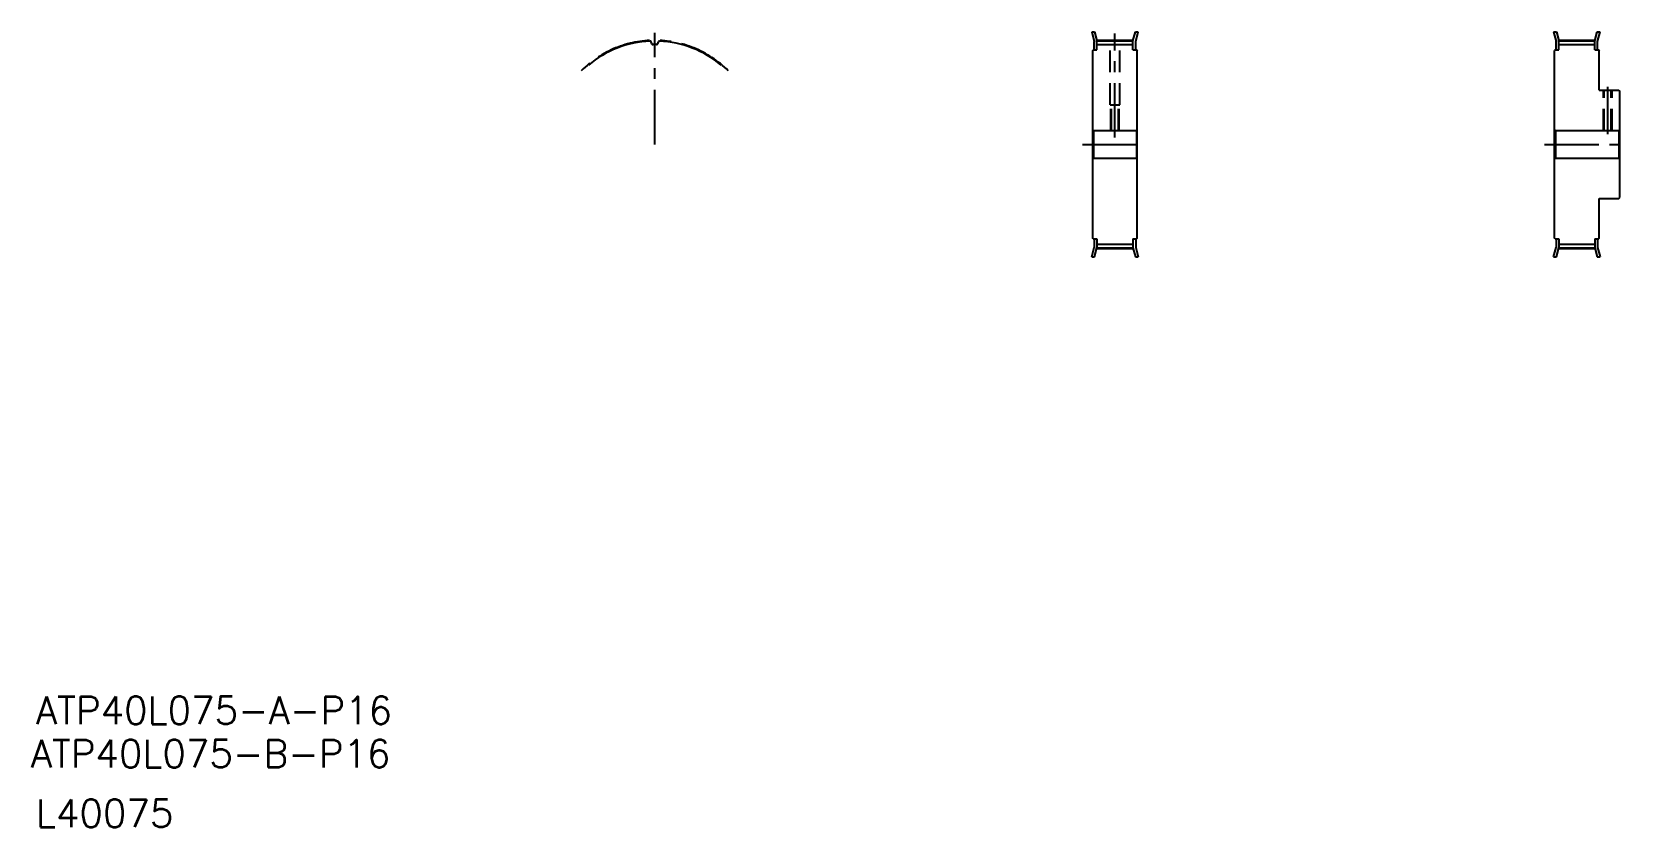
# Model space of a CAD drawing. Extents: x -418 to 514, y -377 to 87.
import ezdxf

# ---------------------------------------------------------------- set-up
doc = ezdxf.new("R2010")
doc.units = 0
doc.linetypes.add('CENTER', pattern=[50.8, 31.75, -6.35, 6.35, -6.35])
doc.linetypes.add('DASHED', pattern=[19.05, 12.7, -6.35])
doc.layers.get('0').update_dxf_attribs({"linetype": 'CONTINUOUS'})
doc.layers.add('CENTER', color=1, linetype='CENTER')
doc.styles.get("Standard").update_dxf_attribs({"font": 'txt', "bigfont": 'BIGFONT'})

msp = doc.modelspace()

# ---------------------------------------------------------------- linework, layer by layer
at = {"color": 7, "linetype": 'CONTINUOUS'}
for p, q in [((200.17, 86.69), (201.83, 86.69)), ((200.17, 86.69), (201.63, 81.23)), ((201.83, 86.69), (203.23, 81.44)), ((224.23, 81.44), (225.64, 86.69)), ((225.64, 86.69), (227.29, 86.69)), ((225.83, 81.23), (227.29, 86.69)), ((469.67, 86.69), (471.13, 81.23)), ((469.67, 86.69), (471.33, 86.69)), ((471.33, 86.69), (472.73, 81.44)), ((493.73, 81.44), (495.14, 86.69)), ((495.14, 86.69), (496.79, 86.69)), ((495.33, 81.23), (496.79, 86.69)), ((-56.51, 79.87), (-56.93, 81.03)), ((-52.99, 79.87), (-52.57, 81.03)), ((201.03, 76.19), (200.73, 75.89)), ((200.73, -33.51), (200.73, 75.89)), ((201.03, 76.19), (203.23, 76.19)), ((201.63, 76.19), (201.63, 81.23)), ((203.23, 81.44), (224.23, 81.44)), ((203.23, 76.19), (203.23, 81.44)), ((203.23, 79.31), (224.23, 79.31)), ((224.23, 76.19), (224.23, 81.44)), ((224.23, 76.19), (226.43, 76.19)), ((225.83, 76.19), (225.83, 81.23)), ((226.43, 76.19), (226.73, 75.89)), ((226.73, -33.51), (226.73, 75.89)), ((470.53, 76.19), (470.23, 75.89)), ((470.23, -33.51), (470.23, 75.89)), ((470.53, 76.19), (472.73, 76.19)), ((471.13, 76.19), (471.13, 81.23)), ((472.73, 81.44), (493.73, 81.44)), ((472.73, 76.19), (472.73, 81.44)), ((472.73, 79.31), (493.73, 79.31)), ((493.73, 76.19), (493.73, 81.44)), ((493.73, 76.19), (495.93, 76.19)), ((495.33, 76.19), (495.33, 81.23)), ((495.93, 76.19), (496.23, 75.89)), ((496.23, 52.69), (496.23, 75.89)), ((496.23, 52.69), (507.73, 52.69)), ((507.73, 52.69), (508.23, 52.19)), ((508.23, -9.81), (508.23, 52.19)), ((470.23, -3.51), (470.23, 45.89)), ((200.73, 29.69), (201.23, 29.19)), ((201.23, 29.19), (226.23, 29.19)), ((201.23, 29.19), (201.23, 13.19)), ((226.73, 29.69), (226.23, 29.19)), ((226.23, 29.19), (226.23, 13.19)), ((470.23, 29.69), (470.73, 29.19)), ((470.73, 29.19), (507.73, 29.19)), ((470.73, 29.19), (470.73, 13.19)), ((507.73, 29.19), (508.23, 29.69)), ((507.73, 29.19), (507.73, 13.19)), ((200.73, 12.69), (201.23, 13.19)), ((201.23, 13.19), (226.23, 13.19)), ((226.73, 12.69), (226.23, 13.19)), ((470.23, 12.69), (470.73, 13.19)), ((470.73, 13.19), (507.73, 13.19)), ((507.73, 13.19), (508.23, 12.69)), ((496.23, -33.51), (496.23, -10.31)), ((496.23, -10.31), (507.73, -10.31)), ((507.73, -10.31), (508.23, -9.81)), ((201.03, -33.81), (200.73, -33.51)), ((201.03, -33.81), (203.23, -33.81)), ((201.63, -33.81), (201.63, -38.86)), ((203.23, -33.81), (203.23, -39.07)), ((203.23, -36.94), (224.23, -36.94)), ((224.23, -33.81), (224.23, -39.07)), ((224.23, -33.81), (226.43, -33.81)), ((225.83, -33.81), (225.83, -38.86)), ((226.43, -33.81), (226.73, -33.51)), ((470.53, -33.81), (470.23, -33.51)), ((470.53, -33.81), (472.73, -33.81)), ((471.13, -33.81), (471.13, -38.86)), ((472.73, -33.81), (472.73, -39.07)), ((472.73, -36.94), (493.73, -36.94)), ((493.73, -33.81), (495.93, -33.81)), ((493.73, -33.81), (493.73, -39.07)), ((495.33, -33.81), (495.33, -38.86)), ((495.93, -33.81), (496.23, -33.51)), ((200.17, -44.31), (201.63, -38.86)), ((200.17, -44.31), (201.83, -44.31)), ((201.83, -44.31), (203.23, -39.07)), ((203.23, -39.07), (224.23, -39.07)), ((224.23, -39.07), (225.64, -44.31)), ((225.64, -44.31), (227.29, -44.31)), ((225.83, -38.86), (227.29, -44.31)), ((469.67, -44.31), (471.13, -38.86)), ((469.67, -44.31), (471.33, -44.31)), ((471.33, -44.31), (472.73, -39.07)), ((472.73, -39.07), (493.73, -39.07)), ((493.73, -39.07), (495.14, -44.31)), ((495.14, -44.31), (496.79, -44.31)), ((495.33, -38.86), (496.79, -44.31))]:
    msp.add_line(p, q, dxfattribs=at)
at = {"color": 3, "linetype": 'DASHED'}
for p, q in [((210.98, 44.19), (210.98, 79.31)), ((216.48, 44.19), (216.48, 79.31)), ((498.73, 29.19), (498.73, 52.69)), ((499.23, 29.19), (499.23, 52.69)), ((503.23, 29.19), (503.23, 52.69)), ((503.73, 29.19), (503.73, 52.69)), ((210.98, 44.19), (216.48, 44.19)), ((211.23, 29.19), (211.23, 44.19)), ((211.73, 29.19), (211.73, 44.19)), ((215.73, 29.19), (215.73, 44.19)), ((216.23, 29.19), (216.23, 44.19))]:
    msp.add_line(p, q, dxfattribs=at)
at = {"color": 7, "linetype": 'CONTINUOUS'}
for centre, radius, start, end in [((-54.75, 21.19), 60.25, 92.57374, 130), ((-57.43, 80.85), 0.53, 20, 92.57374), ((-55.7, 80.16), 0.86, 200, 270.92531), ((-54.75, 21.19), 58.12, 89.07469, 90.92531), ((-53.8, 80.16), 0.86, 269.07469, 340), ((-52.07, 80.85), 0.53, 87.42626, 160), ((-54.75, 21.19), 60.25, 50, 87.42626)]:
    msp.add_arc(centre, radius, start, end, dxfattribs=at)
at = {"layer": 'CENTER', "color": 1, "linetype": 'CENTER'}
for p, q in [((-54.75, 21.19), (-54.75, 86.29)), ((213.73, 25.19), (213.73, 85.83)), ((203.13, 81.83), (224.33, 81.83)), ((472.63, 81.83), (493.83, 81.83)), ((501.23, 27.19), (501.23, 54.69)), ((194.73, 21.19), (232.73, 21.19)), ((464.23, 21.19), (514.23, 21.19)), ((203.13, -39.45), (224.33, -39.45)), ((472.63, -39.45), (493.83, -39.45))]:
    msp.add_line(p, q, dxfattribs=at)
msp.add_arc((-54.75, 21.19), 60.64, 45, 135, dxfattribs=at)

# ---------------------------------------------------------------- texts
at = {"color": 7, "linetype": 'CONTINUOUS'}
for s, p in [('ATP40L075-A-P16', (-415.8, -316.77)), ('ATP40L075-B-P16', (-418.79, -341.99)), ('L40075', (-415.8, -376.77))]:
    msp.add_text(s, height=16, dxfattribs=at).set_placement(p)

doc.saveas('drawing.dxf')
